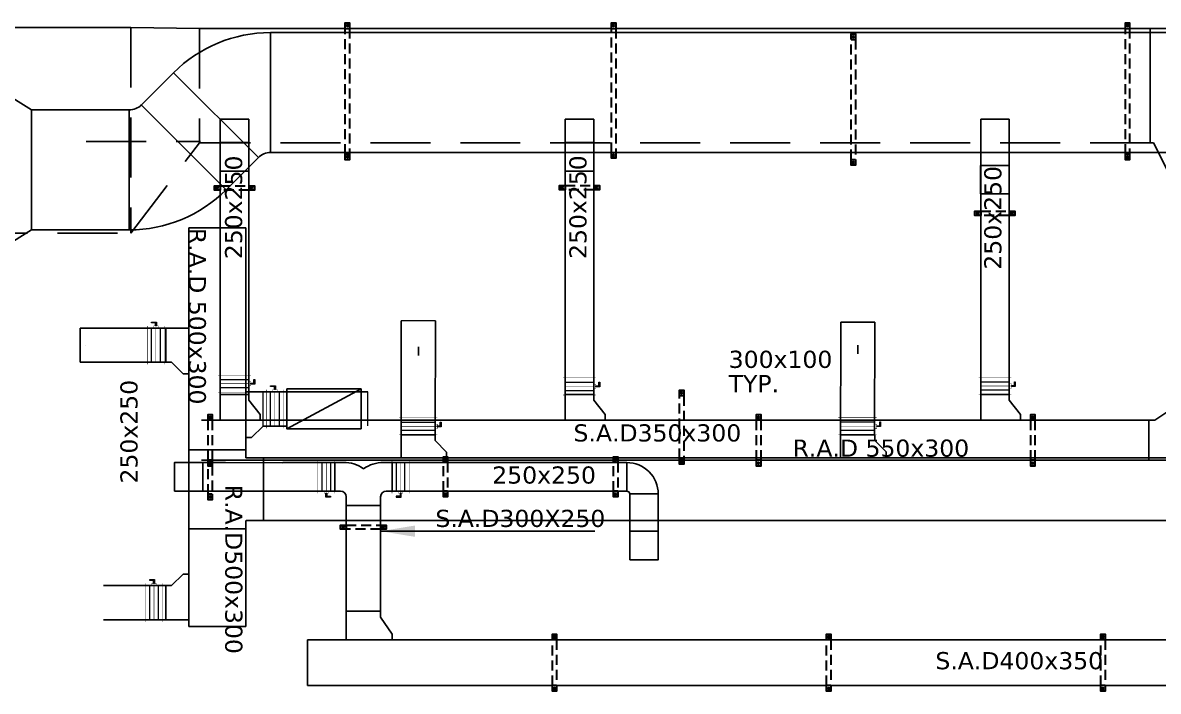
# Model space of a CAD drawing. Header units: millimetres. Extents: x -5691 to 38661, y 27321 to 65085.
# Drawn here: x 2269 to 12207, y 27321 to 33172 of the extents above; entities that cross this region are included whole.
import ezdxf

# ---------------------------------------------------------------- set-up
doc = ezdxf.new("R2010")
doc.units = ezdxf.units.MM
doc.header["$LTSCALE"] = 700
doc.header["$MEASUREMENT"] = 0
doc.linetypes.add('HIDDEN', pattern=[0.375, 0.25, -0.125])
for name, color, linetype in [('duct size', 7, 'Continuous'), ('Return Ahu-03', 1, 'Continuous'), ('Return Ahu-05', 1, 'Continuous'), ('Return Ahu-06', 1, 'Continuous'), ('Supply Ahu-03', 3, 'Continuous'), ('Supply Ahu-05', 3, 'Continuous'), ('Supply Ahu-06', 3, 'Continuous'), ('TEXT', 7, 'Continuous')]:
    doc.layers.add(name, color=color, linetype=linetype)
for name, color, linetype, lineweight in [('Return AHU-02', 1, 'Continuous', 20), ('SA-HANGERS', 21, 'Continuous', 30), ('VCD', 1, 'Continuous', 20)]:
    doc.layers.add(name, color=color, linetype=linetype, lineweight=lineweight)
doc.styles.get("Standard").update_dxf_attribs({"font": 'romans.shx', "height": 200})
doc.styles.add('VERDANA', font='verdana.ttf')
doc.dimstyles.get("Standard").update_dxf_attribs({"dimtxt": 0.18, "dimasz": 0.18, "dimexe": 0.18, "dimexo": 0.0625, "dimgap": 0.09, "dimtad": 0, "dimtih": 1, "dimtoh": 1, "dimdec": 4, "dimzin": 0, "dimdsep": 46, "dimtxsty": 'Standard', "dimcen": 0.09, "dimadec": 0, "dimazin": 0, "dimtfac": 1, "dimtdec": 4, "dimtofl": 0, "dimtmove": 0, "dimatfit": 3, "dimfxl": 1, "dimtolj": 1, "dimtzin": 0, "dimarcsym": 0})

# ---------------------------------------------------------------- blocks, each defined once
blk = doc.blocks.new('*U14')
for p, q in [((0, 0), (0, 37)), ((400, 0), (400, 37))]:
    blk.add_line(p, q)
for points in [[(0, 0), (-50, 0), (-50, 37), (0, 37)], [(400, 37), (450, 37), (450, 0), (400, 0)]]:
    blk.add_lwpolyline(points)
at = {"linetype": 'HIDDEN', "ltscale": 0.5}
for points in [[(0, 37), (400, 37)], [(400, 0), (0, 0)]]:
    blk.add_lwpolyline(points, dxfattribs=at)
for centre in [(-25, 18.5), (425, 18.5)]:
    blk.add_circle(centre, 8.44)
blk = doc.blocks.new('*U15')
for p, q in [((0, 0), (0, 37)), ((250, 0), (250, 37))]:
    blk.add_line(p, q)
for points in [[(0, 0), (-50, 0), (-50, 37), (0, 37)], [(250, 37), (300, 37), (300, 0), (250, 0)]]:
    blk.add_lwpolyline(points)
at = {"linetype": 'HIDDEN', "ltscale": 0.5}
for points in [[(0, 37), (250, 37)], [(250, 0), (0, 0)]]:
    blk.add_lwpolyline(points, dxfattribs=at)
for centre in [(-25, 18.5), (275, 18.5)]:
    blk.add_circle(centre, 8.44)
blk = doc.blocks.new('*U16')
for p, q in [((0, 0), (0, 37)), ((300, 0), (300, 37))]:
    blk.add_line(p, q)
for points in [[(0, 0), (-50, 0), (-50, 37), (0, 37)], [(300, 37), (350, 37), (350, 0), (300, 0)]]:
    blk.add_lwpolyline(points)
at = {"linetype": 'HIDDEN', "ltscale": 0.5}
for points in [[(0, 37), (300, 37)], [(300, 0), (0, 0)]]:
    blk.add_lwpolyline(points, dxfattribs=at)
for centre in [(-25, 18.5), (325, 18.5)]:
    blk.add_circle(centre, 8.44)
blk = doc.blocks.new('*U17')
for p, q in [((0, 0), (0, 37)), ((250, 0), (250, 37))]:
    blk.add_line(p, q)
for points in [[(0, 0), (-50, 0), (-50, 37), (0, 37)], [(250, 37), (300, 37), (300, 0), (250, 0)]]:
    blk.add_lwpolyline(points)
at = {"linetype": 'HIDDEN', "ltscale": 0.5}
for points in [[(0, 37), (250, 37)], [(250, 0), (0, 0)]]:
    blk.add_lwpolyline(points, dxfattribs=at)
for centre in [(-25, 18.5), (275, 18.5)]:
    blk.add_circle(centre, 8.44)
blk = doc.blocks.new('*U18')
for p, q in [((0, 0), (0, 37)), ((350, 0), (350, 37))]:
    blk.add_line(p, q)
for points in [[(0, 0), (-50, 0), (-50, 37), (0, 37)], [(350, 37), (400, 37), (400, 0), (350, 0)]]:
    blk.add_lwpolyline(points)
at = {"linetype": 'HIDDEN', "ltscale": 0.5}
for points in [[(0, 37), (350, 37)], [(350, 0), (0, 0)]]:
    blk.add_lwpolyline(points, dxfattribs=at)
for centre in [(-25, 18.5), (375, 18.5)]:
    blk.add_circle(centre, 8.44)
blk = doc.blocks.new('*U108')
for p, q in [((0, 0), (0, 37)), ((550, 0), (550, 37))]:
    blk.add_line(p, q)
for points in [[(0, 0), (-50, 0), (-50, 37), (0, 37)], [(550, 37), (600, 37), (600, 0), (550, 0)]]:
    blk.add_lwpolyline(points)
at = {"linetype": 'HIDDEN', "ltscale": 0.5}
for points in [[(0, 37), (550, 37)], [(550, 0), (0, 0)]]:
    blk.add_lwpolyline(points, dxfattribs=at)
for centre in [(-25, 18.5), (575, 18.5)]:
    blk.add_circle(centre, 8.44)
blk = doc.blocks.new('*U120')
for p, q in [((0, 0), (0, 37)), ((1100, 0), (1100, 37))]:
    blk.add_line(p, q)
for points in [[(0, 0), (-50, 0), (-50, 37), (0, 37)], [(1100, 37), (1150, 37), (1150, 0), (1100, 0)]]:
    blk.add_lwpolyline(points)
at = {"linetype": 'HIDDEN', "ltscale": 0.5}
for points in [[(0, 37), (1100, 37)], [(1100, 0), (0, 0)]]:
    blk.add_lwpolyline(points, dxfattribs=at)
for centre in [(-25, 18.5), (1125, 18.5)]:
    blk.add_circle(centre, 8.44)
blk = doc.blocks.new('*U121')
for p, q in [((0, 0), (0, 37)), ((1086.2, 0), (1086.2, 37))]:
    blk.add_line(p, q)
for points in [[(0, 0), (-50, 0), (-50, 37), (0, 37)], [(1086.2, 37), (1136.2, 37), (1136.2, 0), (1086.2, 0)]]:
    blk.add_lwpolyline(points)
at = {"linetype": 'HIDDEN', "ltscale": 0.5}
for points in [[(0, 37), (1086.2, 37)], [(1086.2, 0), (0, 0)]]:
    blk.add_lwpolyline(points, dxfattribs=at)
for centre in [(-25, 18.5), (1111.2, 18.5)]:
    blk.add_circle(centre, 8.44)
blk = doc.blocks.new('*U21')
for p, q in [((0, 0), (0, 37)), ((1050, 0), (1050, 37))]:
    blk.add_line(p, q)
for points in [[(0, 0), (-50, 0), (-50, 37), (0, 37)], [(1050, 37), (1100, 37), (1100, 0), (1050, 0)]]:
    blk.add_lwpolyline(points)
at = {"linetype": 'HIDDEN', "ltscale": 0.5}
for points in [[(0, 37), (1050, 37)], [(1050, 0), (0, 0)]]:
    blk.add_lwpolyline(points, dxfattribs=at)
for centre in [(-25, 18.5), (1075, 18.5)]:
    blk.add_circle(centre, 8.44)
blk = doc.blocks.new('*U122')
for p, q in [((0, 0), (0, 37)), ((1101.4, 0), (1101.4, 37))]:
    blk.add_line(p, q)
for points in [[(0, 0), (-50, 0), (-50, 37), (0, 37)], [(1101.4, 37), (1151.4, 37), (1151.4, 0), (1101.4, 0)]]:
    blk.add_lwpolyline(points)
at = {"linetype": 'HIDDEN', "ltscale": 0.5}
for points in [[(0, 37), (1101.4, 37)], [(1101.4, 0), (0, 0)]]:
    blk.add_lwpolyline(points, dxfattribs=at)
for centre in [(-25, 18.5), (1126.4, 18.5)]:
    blk.add_circle(centre, 8.44)
blk = doc.blocks.new('*U93')
at = {"linetype": 'Continuous'}
for points in [[(-25, 20), (-25, 30), (-60, 30), (-60, 75), (-70, 75), (-70, 20), (-25, 20)], [(333, 75), (0, 75), (0, -25), (333, -25)]]:
    blk.add_lwpolyline(points, close=True, dxfattribs=at)
at = {"linetype": 'Continuous', "const_width": 5}
for points in [[(333, -75), (333, -75), (-25, -75), (0, -75), (0, 125), (-25, 125), (0, 125), (333, 125), (358, 125), (333, 125), (333, -75), (358, -75), (333, -75)], [(333, 25), (0, 25)]]:
    blk.add_lwpolyline(points, dxfattribs=at)
blk.add_lwpolyline([(0, 0), (0, 50), (-25, 50), (-25, 0)], close=True, dxfattribs=at)
blk = doc.blocks.new('*U129')
at = {"linetype": 'Continuous'}
for points in [[(-25, 20), (-25, 30), (-60, 30), (-60, 75), (-70, 75), (-70, 20), (-25, 20)], [(400, 75), (0, 75), (0, -25), (400, -25)]]:
    blk.add_lwpolyline(points, close=True, dxfattribs=at)
at = {"linetype": 'Continuous', "const_width": 5}
for points in [[(400, -75), (400, -75), (-25, -75), (0, -75), (0, 125), (-25, 125), (0, 125), (400, 125), (425, 125), (400, 125), (400, -75), (425, -75), (400, -75)], [(400, 25), (0, 25)]]:
    blk.add_lwpolyline(points, dxfattribs=at)
blk.add_lwpolyline([(0, 0), (0, 50), (-25, 50), (-25, 0)], close=True, dxfattribs=at)
blk = doc.blocks.new('*U132')
at = {"linetype": 'Continuous'}
for points in [[(-25, 20), (-25, 30), (-60, 30), (-60, 75), (-70, 75), (-70, 20), (-25, 20)], [(333, 75), (0, 75), (0, -25), (333, -25)]]:
    blk.add_lwpolyline(points, close=True, dxfattribs=at)
at = {"linetype": 'Continuous', "const_width": 5}
for points in [[(333, -75), (333, -75), (-25, -75), (0, -75), (0, 125), (-25, 125), (0, 125), (333, 125), (358, 125), (333, 125), (333, -75), (358, -75), (333, -75)], [(333, 25), (0, 25)]]:
    blk.add_lwpolyline(points, dxfattribs=at)
blk.add_lwpolyline([(0, 0), (0, 50), (-25, 50), (-25, 0)], close=True, dxfattribs=at)
blk = doc.blocks.new('*U133')
at = {"linetype": 'Continuous'}
for points in [[(-25, 20), (-25, 30), (-60, 30), (-60, 75), (-70, 75), (-70, 20), (-25, 20)], [(398, 75), (0, 75), (0, -25), (398, -25)]]:
    blk.add_lwpolyline(points, close=True, dxfattribs=at)
at = {"linetype": 'Continuous', "const_width": 5}
for points in [[(398, -75), (398, -75), (-25, -75), (0, -75), (0, 125), (-25, 125), (0, 125), (398, 125), (423, 125), (398, 125), (398, -75), (423, -75), (398, -75)], [(398, 25), (0, 25)]]:
    blk.add_lwpolyline(points, dxfattribs=at)
blk.add_lwpolyline([(0, 0), (0, 50), (-25, 50), (-25, 0)], close=True, dxfattribs=at)
blk = doc.blocks.new('*U134')
at = {"linetype": 'Continuous'}
for points in [[(-25, 20), (-25, 30), (-60, 30), (-60, 75), (-70, 75), (-70, 20), (-25, 20)], [(396, 75), (0, 75), (0, -25), (396, -25)]]:
    blk.add_lwpolyline(points, close=True, dxfattribs=at)
at = {"linetype": 'Continuous', "const_width": 5}
for points in [[(396, -75), (396, -75), (-25, -75), (0, -75), (0, 125), (-25, 125), (0, 125), (396, 125), (421, 125), (396, 125), (396, -75), (421, -75), (396, -75)], [(396, 25), (0, 25)]]:
    blk.add_lwpolyline(points, dxfattribs=at)
blk.add_lwpolyline([(0, 0), (0, 50), (-25, 50), (-25, 0)], close=True, dxfattribs=at)

msp = doc.modelspace()

# ---------------------------------------------------------------- linework, layer by layer
at = {"layer": 'Return AHU-02', "ltscale": 8}
for p, q in [((5881.4, 30561.5), (5581.4, 30561.5)), ((4372.1, 29642.4, -85.8), (4373.6, 29942.1, 95.8)), ((5290.3, 29642.5), (5290.3, 29942.4))]:
    msp.add_line(p, q, dxfattribs=at)
at = {"layer": 'Return Ahu-03', "ltscale": 8}
for p, q in [((4436.9, 32035.5), (4436.9, 33085.5)), ((3588.4, 32734.1), (3306.9, 32452.6)), ((2344.8, 32408.9, -361.7), (2344.8, 31358.9, -361.7)), ((3200.6, 32408.9), (2344.8, 32408.9)), ((3200.6, 32408.9), (3200.6, 31358.9)), ((4330.8, 31991.6), (4049.4, 31710.1)), ((3200.6, 31358.9), (2344.8, 31358.9))]:
    msp.add_line(p, q, dxfattribs=at)
at = {"layer": 'Return Ahu-03', "ltscale": 8, "elevation": -361.7}
msp.add_lwpolyline([(1744.8, 30983.9), (2344.8, 31358.9), (2344.8, 32408.9), (1744.8, 32783.9)], close=True, dxfattribs=at)
at = {"layer": 'Return Ahu-03', "ltscale": 8}
for points in [[(4330.8, 31991.6), (3588.4, 32734.1)], [(3306.7, 32452.8), (4049.2, 31710.4)]]:
    msp.add_lwpolyline(points, dxfattribs=at)
at = {"layer": 'Return Ahu-03'}
for centre, radius, start, end in [((4436.9, 31885.5), 1200, 90, 135), ((3200.6, 32558.9), 150, 270, 315), ((4436.9, 31885.5), 150, 90, 135), ((3200.6, 32558.9), 1200, 270, 315)]:
    msp.add_arc(centre, radius, start, end, dxfattribs=at)
at = {"layer": 'Return Ahu-05', "ltscale": 8}
for p, q in [((4436.9, 33085.5), (14732, 33085.5)), ((4436.9, 32035.5), (13112.9, 32035.5))]:
    msp.add_line(p, q, dxfattribs=at)
at = {"layer": 'Return Ahu-06'}
for p, q in [((4222.1, 31376.4, 149.7), (3722.1, 31376.4, 149.7)), ((3722.1, 31376.4, 149.7), (3722.1, 27888.2, 149.7)), ((4222.1, 29364.3, 97), (4222.1, 31376.4, 149.7)), ((5581.4, 29430.2, -104.5), (5581.4, 30561.5)), ((5881.4, 30561.5), (5878.5, 29564.3, 105.3)), ((9425.4, 29431.7, -31.7), (9427.7, 30549.8, 15.5)), ((9427.7, 30549.8, 15.5), (9727.7, 30549.8, 15.5)), ((9724.5, 29565.5, -44.2), (9727.7, 30549.8)), ((3722.1, 30499.8, 149.7), (2771.4, 30499.8, 150)), ((2771.4, 30499.8, 150), (2771.4, 30199.8, 150)), ((3522.1, 30499.8, 149.7), (3522.1, 30199.8, 149.7)), ((2821.4, 30349.8), (2821.4, 30349.8, 150)), ((5731.4, 30260, 650), (5731.4, 30335, 650)), ((9577.8, 30275, 225), (9577.8, 30350, 150)), ((2771.4, 30199.8, 150), (3572.1, 30199.8, 173.1)), ((3317.7, 30199.8, 249.7), (3572.1, 30199.8, 149.7)), ((3572.1, 30199.8, 149.7), (3522.1, 30199.8, 149.7)), ((3672.1, 30099.8, 149.7), (3572.1, 30199.8, 149.7)), ((3722.1, 30099.8, 149.7), (3672.1, 30099.8, 149.7)), ((4222.1, 29942.9, 107.1), (5290.3, 29942, 69.6)), ((5230.5, 29967.4, 175), (4580.5, 29617.4, 175)), ((4580.5, 29942.4, 175), (4580.5, 29642.4, 175)), ((4272.1, 29542.4, -85.8), (4372.1, 29642.4, -85.8)), ((4372.1, 29642.4, -85.8), (4580.5, 29642.4, -85.8)), ((4580.5, 29642.4, 175), (4380.5, 29642.4, 175)), ((4222.1, 29542.4, -85.8), (4272.1, 29542.4, -85.8)), ((5581.8, 29564.3, 105.3), (5878.5, 29564.3, 105.3)), ((5581.8, 29362.5, 105.1), (5581.8, 29562.5, 105.1)), ((5878.5, 29564.3, 105.3), (5878.5, 29514.3, 105.3)), ((9725.7, 29565.5, -26.1), (9425.7, 29565.5, -26.1)), ((9425.7, 29565.5, -26.1), (9425.7, 29365.5, -26.1)), ((9725.7, 29565.5, -26.1), (9725.7, 29515.5, -26.1)), ((4222.1, 29434.8, 232.5), (3722.1, 29434.8, 232.5)), ((5878.5, 29514.3, 105.3), (5978.5, 29414.3, 105.3)), ((9725.7, 29515.5, -26.1), (9825.7, 29415.5, -26.1)), ((13691, 29364.3, 22.2), (4222.1, 29364.3, 97)), ((4377.4, 28814.3, 95.8), (4377.4, 29364.3, 95.8)), ((5978.5, 29414.3, 105.3), (5978.5, 29364.3, 5.3)), ((9825.7, 29415.5, -26.1), (9825.7, 29365.1, -126.1)), ((3722.1, 28743.8, -40.9), (4222.1, 28743.8, -40.9)), ((4221.7, 28814.3, 97), (4222.1, 27888.2, 149.7)), ((13691, 28814.3, 22.2), (4224.1, 28814.3, 97)), ((3672.1, 28346.6, 249.7), (3572.1, 28246.6, 249.7)), ((3722.1, 28346.6, 249.7), (3672.1, 28346.6, 249.7)), ((2975.8, 28246.6, 150), (3522.1, 28246.6, 150)), ((3572.1, 28246.6, 249.7), (3522.1, 28246.6, 249.7)), ((3522.1, 28246.6, 249.7), (3522.1, 27946.6, 249.7)), ((3722.1, 27946.6, 171.5), (2975.8, 27946.6, 150)), ((3522.1, 27946.6, 249.7), (3722.1, 27946.6, 249.7)), ((4222.1, 27888.2, 149.7), (3722.1, 27888.2, 149.7))]:
    msp.add_line(p, q, dxfattribs=at)
at = {"layer": 'Return Ahu-06', "elevation": 175}
msp.add_lwpolyline([(5230.5, 29617.4), (4580.5, 29617.4), (4580.5, 29967.4), (5230.5, 29967.4)], close=True, dxfattribs=at)
at = {"layer": 'Supply Ahu-03'}
for p, q in [((7556, 29072.4, -125.1), (7556, 29322.4, -125.1)), ((7581, 29047.4, -125.1), (7831, 29047.4, -125.1))]:
    msp.add_line(p, q, dxfattribs=at)
for centre, radius, start, end in [((7556.6, 29048, -125.1), 274.4, 359.88382, 90.11618), ((7556.5, 29047.9, -125.1), 24.5, 358.80523, 91.19477)]:
    msp.add_arc(centre, radius, start, end, dxfattribs=at)
at = {"layer": 'Supply Ahu-05', "ltscale": 600}
for p, q in [((3215.3, 33128.9, -129.5), (-1368.4, 33128.9, -325)), ((12136.3, 32121.8, -136.8), (12136.1, 33121.8, -185.2)), ((12766.4, 30921.8, -173.4), (12166.4, 32121.8, -173.4))]:
    msp.add_line(p, q, dxfattribs=at)
at = {"layer": 'Supply Ahu-05', "linetype": 'HIDDEN', "ltscale": 3}
for p, q in [((3215.5, 33128.9, -129.5), (3215.3, 31328.9, -327)), ((3815.3, 33121.8, -185.2), (3815.3, 32121.8, -294.9)), ((2824.6, 32131, -185.2), (3824.6, 32131, -294.9)), ((3215.3, 31328.9, -327), (3815.3, 32121.8, -294.9)), ((12136.3, 32121.8, -136.8), (3815.3, 32121.8, -294.9)), ((-1365.2, 31328.9, -327), (3215.3, 31328.9, -327))]:
    msp.add_line(p, q, dxfattribs=at)
at = {"layer": 'Supply Ahu-05'}
for p, q in [((3215.5, 33128.9, -129.5), (3815.3, 33121.8, -185.2)), ((3815.3, 33121.8, -185.2), (14732, 33121.8, -185.2)), ((12116.3, 32121.8, -173.4), (12166.4, 32121.8, -173.4))]:
    msp.add_line(p, q, dxfattribs=at)
at = {"layer": 'Supply Ahu-06', "ltscale": 600}
for p, q in [((3996.3, 32327.6, 587.5), (3996.4, 29692.2, 441.6)), ((4246.4, 32327.6), (3996.3, 32327.6)), ((7265.8, 32327.6, -252.8), (7015.8, 32327.6, -252.8)), ((10902.8, 32327.6, 928), (10652.8, 32327.6, 928)), ((4043.9, 29322.4, -550.1), (4543.9, 29320.7, -550.1)), ((4043.9, 29072.4, -550.1), (4543.9, 29072.4, -550.1))]:
    msp.add_line(p, q, dxfattribs=at)
at = {"layer": 'Supply Ahu-06'}
for p, q in [((4246.4, 29917.2, 525), (4246.4, 32327.6)), ((7015.8, 32327.6, -252.8), (7015.8, 29692.2, 1212.1)), ((7265.7, 32327.6, 87.7), (7265.8, 29867.2, 499.6)), ((10652.8, 32327.6, 928), (10652.8, 29692.2, 46.1)), ((10902.8, 32327.6, -190.4), (10902.8, 29867.2, 525)), ((3996.3, 31376.4, 576.1), (3996.3, 32121.7, 576.1)), ((4246.3, 32122.8, 622.8), (4246.3, 32095.2, 622.8)), ((7015.7, 31997.8, 120.5), (7015.7, 31872.8, 245.5)), ((7265.7, 31997.8, 120.5), (7265.7, 31872.8, 120.5)), ((10652.8, 31422, 624.9), (10652.8, 31922.8, 624.9)), ((10652.8, 31797.8, 500), (10652.8, 31672.8, 625)), ((10902.8, 31797.8, 500), (10902.8, 31672.8, 500)), ((7265.8, 31373.9, 599.6), (7265.8, 31423.9, 599.6)), ((7265.8, 31248.9, 499.6), (7265.8, 31373.9, 599.6)), ((3996.4, 29692.2, 525), (3996.4, 29917.2, 525)), ((3996.4, 29917.2, 525), (4246.4, 29917.2, 525)), ((4246.4, 29917.2, 525), (4246.4, 29867.2, 525)), ((7265.8, 29917.2, 499.6), (7015.8, 29917.2, 499.6)), ((7265.8, 29867.2, 499.6), (7265.8, 29967.2, 499.6)), ((10652.8, 29917.2, 525), (10902.8, 29917.2, 525)), ((4246.4, 29867.2, 525), (4346.4, 29742.2, 525)), ((7365.8, 29742.2, 499.6), (7265.8, 29867.2, 499.6)), ((10902.8, 29867.2, 525), (11002.8, 29742.2, 525)), ((4346.4, 29742.2, 525), (4346.4, 29692.2, 525)), ((7365.8, 29694.4, 499.6), (7365.8, 29742.2, 499.6)), ((11002.8, 29742.2, 525), (11002.8, 29692.2, 475)), ((12175.8, 29692.2, 475), (12325.8, 29792.2, 475)), ((3832.3, 29692.2, 475), (12125.8, 29692.2, 475)), ((4346.4, 29692.2, 525), (3996.4, 29692.2, 525)), ((12125.8, 29692.2, 475), (12125.8, 29342.2, 475)), ((12125.8, 29692.2, 475), (12175.8, 29692.2, 475)), ((4043.9, 29322.4, 0), (3750.7, 29322.4)), ((3832.3, 29342.2, 475), (12125.8, 29342.2, 475)), ((4775.8, 29322.4, -0.1), (4543.9, 29322.4, 0)), ((4775.8, 29322.4, 0.2), (4825.8, 29322.4, 0.2)), ((5000.8, 29322.4, -125.1), (4825.8, 29322.4, -0.1)), ((5000.8, 29322.4, -125.1), (5075.8, 29322.4, -125.1)), ((5000.8, 29322.4, -125.1), (5000.8, 29072.4, -125.1)), ((5500.8, 29322.4, -125.1), (5425.8, 29322.4, -125.1)), ((5500.8, 29322.4, -125.1), (7556, 29322.4, -125.1)), ((5500.8, 29072.4, -125.1), (5500.8, 29322.4, -125.1)), ((12125.8, 29342.2, 775), (12375.8, 29342.2, 475)), ((4043.9, 29072.4, 0), (3748.5, 29072.4, 0)), ((5000.8, 29072.4, -125.1), (4543.9, 29072.4, 0)), ((5000.8, 29072.4, -125.1), (4825.8, 29072.4, -0.1)), ((5000.8, 29072.4, -125.1), (5050.8, 29072.4, -125.1)), ((5100.8, 28947.4, -125.1), (5100.8, 29022.4, -125.1)), ((5400.8, 29022.4, -125.1), (5400.8, 28947.4, -125.1)), ((5500.8, 29072.4, -125.1), (5450.8, 29072.4, -125.1)), ((5500.8, 29072.4, -125.1), (7556, 29072.4, -125.1)), ((7581, 28597.4, -477.7), (7581, 29046.5, 625)), ((7831, 28597.4, -477.7), (7831, 29046.5, 625)), ((5100.8, 28947.4, -125.1), (5100.8, 28020.9, 1319.9)), ((5100.8, 28947.4, -125.1), (5400.8, 28947.4, -125.1)), ((5400.8, 28947.4, -125.1), (5400.8, 27970.9, 500)), ((5100.8, 28020.9, 500), (5400.8, 28020.9, 500)), ((5100.8, 28020.9, 500), (5100.8, 27770.9, 500)), ((5400.8, 27970.9, 500), (5500.8, 27820.9, 500)), ((4760, 27770.9, 450), (12275.8, 27770.9, 450)), ((4760, 27770.9, 450), (4760, 27370.9, 450)), ((5500.8, 27770.9, 450), (5100.8, 27770.9, 450)), ((5500.8, 27820.9, 500), (5500.8, 27770.9, 500)), ((12275.8, 27370.9, 450), (4760, 27370.9, 450))]:
    msp.add_line(p, q, dxfattribs=at)
for points in [[(3996.3, 31872.8), (4246.3, 31872.8), (4246.3, 32122.8), (3996.3, 32122.8)], [(7015.7, 31872.8), (7265.7, 31872.8), (7265.7, 32122.8), (7015.7, 32122.8)], [(10652.7, 31672.8), (10902.7, 31672.8), (10902.7, 31922.8), (10652.7, 31922.8)], [(3596.3, 29072.4), (3846.3, 29072.4), (3846.3, 29322.4), (3596.3, 29322.4)]]:
    msp.add_lwpolyline(points, close=True, dxfattribs=at)
at = {"layer": 'Supply Ahu-06', "elevation": -477.7}
msp.add_lwpolyline([(7581, 28472.4), (7831, 28472.4), (7831, 28722.4), (7581, 28722.4)], close=True, dxfattribs=at)
at = {"layer": 'Supply Ahu-06'}
for centre, radius, start, end in [((5086.6, 29045.9, -125.1), 276.7, 53.60002, 92.24), ((5422.2, 29022.4, -125.1), 300.1, 89.31765, 124.84233), ((5050.8, 29022.4, -125.1), 50, 0, 90), ((5450.8, 29022.4, -125.1), 50, 90, 180)]:
    msp.add_arc(centre, radius, start, end, dxfattribs=at)

# ---------------------------------------------------------------- block references
at = {"layer": 'SA-HANGERS'}
for name, p, rotation in [('*U120', (5091.7, 33121.8, -185.2), 270.0018899840079), ('*U121', (7421.4, 33121.8, -185.2), 270.0018899840079), ('*U122', (11919.1, 33121.8, -185.2), 270.0018899840079), ('*U21', (9519.1, 33024), 270.0018899840079), ('*U17', (4246.3, 31742.8, 450), 180.0018899840079), ('*U17', (7265.7, 31745.8, 123.2), 180.0018899840079), ('*U17', (10902.8, 31522.2, 188), 180.0018899840079), ('*U108', (8054.2, 29357.3, 119.4), 90.0018899840075), ('*U18', (3928.1, 29342.2, 475), 90.0018899840075), ('*U18', (8728.1, 29342.2, 475), 90.0018899840075), ('*U18', (11128.1, 29342.2, 475), 90.0018899840075), ('*U15', (3928.1, 29046.5, 625), 90.0018899840075), ('*U15', (5987.6, 29072.4, -125.1), 90.0018899840075), ('*U15', (7476, 29072.4, -125.1), 90.0018899840075), ('*U16', (5400.8, 28775.8, 500), 180.0018899840079), ('*U14', (6941.7, 27370.9, 450), 90.0018899840075), ('*U14', (9341.7, 27370.9, 450), 90.0018899840075), ('*U14', (11741.7, 27370.9, 450), 90.0018899840075)]:
    msp.add_blockref(name, p, dxfattribs=dict(at, rotation=rotation))
at = {"layer": 'VCD', "ltscale": 100}
for name, p, xscale, yscale, zscale, rotation in [('*U129', (3453.4, 30499.8, 102.3), -0.749999999999652, 0.749999999999652, 0.749999999999652, 90), ('*U129', (4494.7, 29942.1, 41.7), -0.749999999999652, 0.749999999999652, 0.749999999999652, 90), ('*U93', (4907, 29072.4, -125.1), -0.7499999999996448, 0.7499999999996448, 0.7499999999996508, 270), ('*U93', (5594.5, 29072.4, -125.1), 0.7499999999996448, 0.7499999999996448, 0.7499999999996448, 90), ('*U129', (3436.4, 28246.6, 150), -0.749999999999652, 0.749999999999652, 0.749999999999652, 90)]:
    msp.add_blockref(name, p, dxfattribs=dict(at, xscale=xscale, yscale=yscale, zscale=zscale, rotation=rotation))
at = {"layer": 'VCD', "ltscale": 100, "xscale": -0.749999999999652, "yscale": 0.749999999999652, "zscale": 0.749999999999652}
for name, p in [('*U132', (4246.4, 29994.6, 508.1)), ('*U132', (7265.7, 29970.2, 491.8)), ('*U132', (10902.8, 29973.4, 510.5)), ('*U133', (9724.5, 29621.8, -44.2)), ('*U134', (5878.5, 29620.5, 105.3))]:
    msp.add_blockref(name, p, dxfattribs=at)

# ---------------------------------------------------------------- texts
at = {"layer": 'duct size', "style": 'VERDANA'}
for s, rotation, p in [('250x250', 90, (4189.1, 31102.1, 150)), ('250x250', 90, (7202.9, 31104.4, -350.1)), ('250x250', 90, (10833.9, 31010.6, 149.9)), ('R.A.D 500x300', 270, (3722.1, 31376.4, 149.7)), ('250x250', 90, (3273.3, 29139)), ('R.A.D500x300', 270, (4041.1, 29128.5, 299.7))]:
    msp.add_text(s, height=150, rotation=rotation, dxfattribs=at).set_placement(p)
for s, p in [('300x100', (8447.5, 30151.1, 762)), ('TYP.', (8447.5, 29938.5, 762)), ('S.A.D350x300', (7089.4, 29507.2, 625)), ('R.A.D 550x300', (9006.4, 29373.9, 225)), ('250x250', (6378.2, 29138.7, -750.1)), ('S.A.D300X250', (5880.6, 28759.1, 500)), ('S.A.D400x350', (10256.6, 27513.9, 1075))]:
    msp.add_text(s, height=150, dxfattribs=at).set_placement(p)

# ---------------------------------------------------------------- leaders
at = {"layer": 'TEXT'}
msp.add_leader([(5400.8, 28721.9, 500), (7276.7, 28721.9, 500)], dimstyle='Standard', override={"dimasz": 300, "dimgap": 2, "dimtad": 0, "dimfxl": 3}, dxfattribs=at)

doc.saveas('drawing.dxf')
